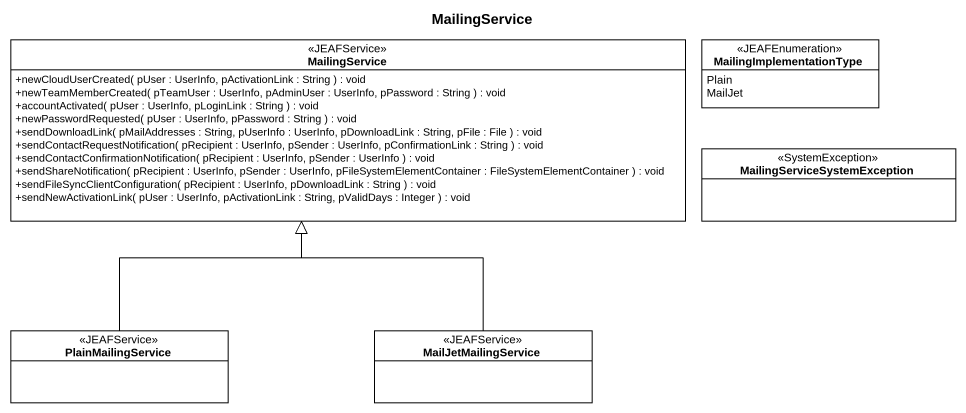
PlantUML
@startuml
title MailingService
hide circle
hide empty members
skinparam classAttributeIconSize 0
interface MailingService <<JEAFService>> {
  +newCloudUserCreated( pUser : UserInfo, pActivationLink : String ) : void
  +newTeamMemberCreated( pTeamUser : UserInfo, pAdminUser : UserInfo, pPassword : String ) : void
  +accountActivated( pUser : UserInfo, pLoginLink : String ) : void
  +newPasswordRequested( pUser : UserInfo, pPassword : String ) : void
  +sendDownloadLink( pMailAddresses : String, pUserInfo : UserInfo, pDownloadLink : String, pFile : File ) : void
  +sendContactRequestNotification( pRecipient : UserInfo, pSender : UserInfo, pConfirmationLink : String ) : void
  +sendContactConfirmationNotification( pRecipient : UserInfo, pSender : UserInfo ) : void
  +sendShareNotification( pRecipient : UserInfo, pSender : UserInfo, pFileSystemElementContainer : FileSystemElementContainer ) : void
  +sendFileSyncClientConfiguration( pRecipient : UserInfo, pDownloadLink : String ) : void
  +sendNewActivationLink( pUser : UserInfo, pActivationLink : String, pValidDays : Integer ) : void
}
enum MailingImplementationType <<JEAFEnumeration>> {
  Plain
  MailJet
}
class "MailingServiceSystemException" as MailingServiceSystemExceptio <<SystemException>>
interface PlainMailingService <<JEAFService>>
interface MailJetMailingService <<JEAFService>>
PlainMailingService -up-|> MailingService
MailJetMailingService -up-|> MailingService
@enduml
